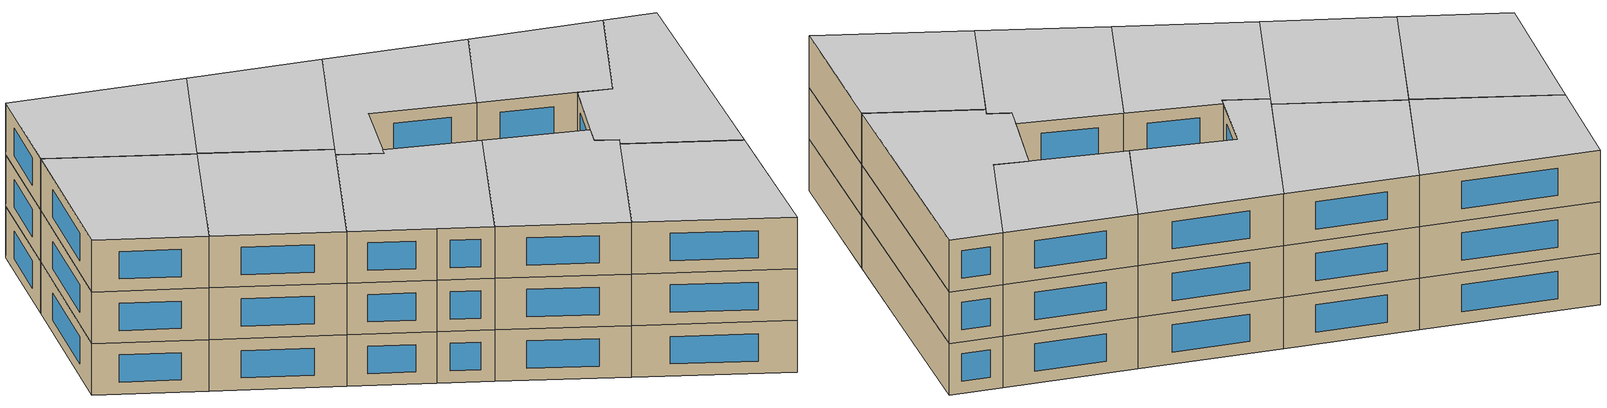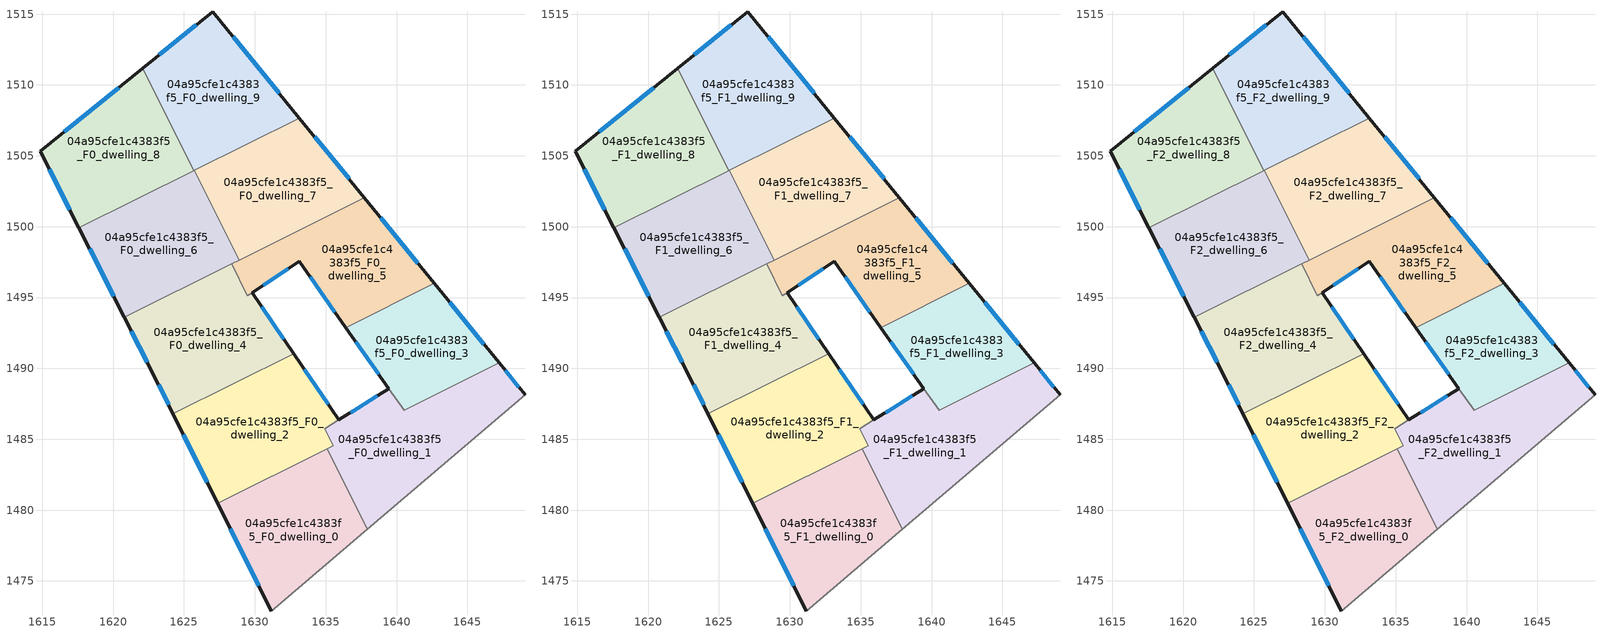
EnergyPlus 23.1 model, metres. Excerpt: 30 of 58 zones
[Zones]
04a95cfe1c4383f5_F0_dwelling_0
 floor ground (EU_floor_Construction): 1635.1,1484.34 1637.94,1478.64 1631.17,1472.86 1627.37,1480.48 z0
 wall outside (EU_wall_Construction): 1627.37,1480.48 1631.17,1472.86 z0:3
 wall to 04a95cfe1c4383f5_F0_dwelling_1 (EU_wall_Construction): 1637.94,1478.64 1635.1,1484.34 z0:3
 wall adiabatic (EU_wall_Construction): 1631.17,1472.86 1637.94,1478.64 z0:3
 wall to 04a95cfe1c4383f5_F0_dwelling_2 (EU_wall_Construction): 1635.1,1484.34 1627.37,1480.48 z0:3
 window (EU_Window_Construction): 1628.27,1478.69 1630.28,1474.65 z0.7:2.3
04a95cfe1c4383f5_F0_dwelling_1
 floor ground (EU_floor_Construction): 1647.24,1490.39 1649.07,1488.15 1637.94,1478.64 1635.1,1484.34 1635.52,1484.54 1634.93,1485.74 1639.46,1488.58 1640.53,1487.04 z0
 wall outside (EU_wall_Construction): 1649.07,1488.15 1647.24,1490.39 / 1639.46,1488.58 1635.93,1486.36 z0:3
 wall to 04a95cfe1c4383f5_F0_dwelling_3 (EU_wall_Construction): 1647.24,1490.39 1640.53,1487.04 1639.46,1488.58 z0:3
 wall adiabatic (EU_wall_Construction): 1637.94,1478.64 1649.07,1488.15 z0:3
 wall to 04a95cfe1c4383f5_F0_dwelling_2 (EU_wall_Construction): 1635.93,1486.36 1634.93,1485.74 1635.52,1484.54 1635.1,1484.34 z0:3
 window (EU_Window_Construction): 1648.64,1488.67 1647.67,1489.86 / 1638.63,1488.06 1636.76,1486.88 z0.7:2.3
04a95cfe1c4383f5_F0_dwelling_2
 floor ground (EU_floor_Construction): 1632.74,1491.04 1635.93,1486.36 1634.93,1485.74 1635.53,1484.55 1627.37,1480.48 1624.22,1486.79 z0
 wall outside (EU_wall_Construction): 1635.93,1486.36 1632.74,1491.04 / 1624.22,1486.79 1627.37,1480.48 z0:3
 wall to 04a95cfe1c4383f5_F0_dwelling_4 (EU_wall_Construction): 1632.74,1491.04 1624.22,1486.79 z0:3
 window (EU_Window_Construction): 1635.18,1487.46 1633.49,1489.94 / 1624.96,1485.31 1626.63,1481.96 z0.7:2.3
04a95cfe1c4383f5_F0_dwelling_3
 floor ground (EU_floor_Construction): 1642.67,1495.99 1647.24,1490.39 1640.53,1487.04 1636.43,1492.88 z0
 wall outside (EU_wall_Construction): 1647.24,1490.39 1642.67,1495.99 / 1636.43,1492.88 1639.45,1488.58 z0:3
 wall to 04a95cfe1c4383f5_F0_dwelling_5 (EU_wall_Construction): 1642.67,1495.99 1636.43,1492.88 z0:3
 window (EU_Window_Construction): 1646.17,1491.7 1643.74,1494.68 / 1637.14,1491.87 1638.74,1489.59 z0.7:2.3
04a95cfe1c4383f5_F0_dwelling_4
 floor ground (EU_floor_Construction): 1629.8,1495.34 1632.74,1491.04 1624.22,1486.79 1622.9,1489.46 1620.79,1493.6 1628.36,1497.37 1629.48,1495.13 z0
 wall outside (EU_wall_Construction): 1632.74,1491.04 1629.8,1495.34 / 1620.79,1493.6 1622.9,1489.46 1624.22,1486.79 z0:3
 wall to 04a95cfe1c4383f5_F0_dwelling_5 (EU_wall_Construction): 1629.8,1495.34 1629.48,1495.13 1628.36,1497.37 z0:3
 wall to 04a95cfe1c4383f5_F0_dwelling_6 (EU_wall_Construction): 1628.36,1497.37 1620.79,1493.6 z0:3
 window (EU_Window_Construction): 1632.05,1492.05 1630.49,1494.33 / 1623.21,1488.83 1623.91,1487.42 / 1621.29,1492.63 1622.4,1490.43 z0.7:2.3
04a95cfe1c4383f5_F0_dwelling_5
 floor ground (EU_floor_Construction): 1637.73,1502.05 1642.67,1495.99 1636.43,1492.88 1633.13,1497.56 1629.48,1495.13 1628.36,1497.37 z0
 wall outside (EU_wall_Construction): 1642.67,1495.99 1637.73,1502.05 / 1629.81,1495.35 1633.13,1497.56 1636.43,1492.88 z0:3
 wall to 04a95cfe1c4383f5_F0_dwelling_7 (EU_wall_Construction): 1637.73,1502.05 1628.89,1497.64 z0:3
 wall to 04a95cfe1c4383f5_F0_dwelling_6 (EU_wall_Construction): 1628.89,1497.64 1628.36,1497.37 z0:3
 window (EU_Window_Construction): 1641.51,1497.41 1638.89,1500.62 / 1633.9,1496.46 1635.65,1493.98 / 1630.59,1495.87 1632.35,1497.04 z0.7:2.3
04a95cfe1c4383f5_F0_dwelling_6
 floor ground (EU_floor_Construction): 1625.74,1503.97 1628.89,1497.64 1620.79,1493.6 1617.59,1499.91 z0
 wall outside (EU_wall_Construction): 1617.59,1499.91 1620.79,1493.6 z0:3
 wall to 04a95cfe1c4383f5_F0_dwelling_8 (EU_wall_Construction): 1625.7,1503.96 1617.59,1499.91 z0:3
 wall to 04a95cfe1c4383f5_F0_dwelling_7 (EU_wall_Construction): 1628.89,1497.64 1625.74,1503.97 z0:3
 wall to 04a95cfe1c4383f5_F0_dwelling_9 (EU_wall_Construction): 1625.74,1503.97 1625.7,1503.96 z0:3
 window (EU_Window_Construction): 1618.34,1498.43 1620.04,1495.08 z0.7:2.3
04a95cfe1c4383f5_F0_dwelling_7
 floor ground (EU_floor_Construction): 1633.15,1507.67 1637.73,1502.05 1628.89,1497.64 1625.74,1503.97 z0
 wall outside (EU_wall_Construction): 1637.73,1502.05 1633.15,1507.67 z0:3
 wall to 04a95cfe1c4383f5_F0_dwelling_9 (EU_wall_Construction): 1633.15,1507.67 1625.74,1503.97 z0:3
 window (EU_Window_Construction): 1636.66,1503.37 1634.22,1506.35 z0.7:2.3
04a95cfe1c4383f5_F0_dwelling_8
 floor ground (EU_floor_Construction): 1622.1,1511.18 1625.7,1503.96 1617.59,1499.91 1614.84,1505.31 z0
 wall outside (EU_wall_Construction): 1622.1,1511.18 1614.84,1505.31 1617.59,1499.91 z0:3
 wall to 04a95cfe1c4383f5_F0_dwelling_9 (EU_wall_Construction): 1625.7,1503.96 1622.1,1511.18 z0:3
 window (EU_Window_Construction): 1615.49,1504.04 1616.94,1501.18 / 1620.4,1509.81 1616.55,1506.69 z0.7:2.3
04a95cfe1c4383f5_F0_dwelling_9
 floor ground (EU_floor_Construction): 1627.03,1515.17 1633.15,1507.67 1625.7,1503.96 1622.1,1511.18 z0
 wall outside (EU_wall_Construction): 1633.15,1507.67 1627.03,1515.17 1622.1,1511.18 z0:3
 window (EU_Window_Construction): 1625.87,1514.24 1623.26,1512.12 / 1631.71,1509.43 1628.46,1513.41 z0.7:2.3
04a95cfe1c4383f5_F1_dwelling_0
 floor to 04a95cfe1c4383f5_F0_dwelling_0 (EU_floor_Construction): 1635.1,1484.34 1637.94,1478.64 1631.17,1472.86 1627.37,1480.48 z3
 wall outside (EU_wall_Construction): 1627.37,1480.48 1631.17,1472.86 z3:6
 wall to 04a95cfe1c4383f5_F1_dwelling_1 (EU_wall_Construction): 1637.94,1478.64 1635.1,1484.34 z3:6
 wall adiabatic (EU_wall_Construction): 1631.17,1472.86 1637.94,1478.64 z3:6
 wall to 04a95cfe1c4383f5_F1_dwelling_2 (EU_wall_Construction): 1635.1,1484.34 1627.37,1480.48 z3:6
 window (EU_Window_Construction): 1628.27,1478.69 1630.28,1474.65 z3.7:5.3
04a95cfe1c4383f5_F1_dwelling_1
 floor to 04a95cfe1c4383f5_F0_dwelling_1 (EU_floor_Construction): 1647.24,1490.39 1649.07,1488.15 1637.94,1478.64 1635.1,1484.34 1635.52,1484.54 1634.93,1485.74 1639.46,1488.58 1640.53,1487.04 z3
 wall outside (EU_wall_Construction): 1649.07,1488.15 1647.24,1490.39 / 1639.46,1488.58 1635.93,1486.36 z3:6
 wall to 04a95cfe1c4383f5_F1_dwelling_3 (EU_wall_Construction): 1647.24,1490.39 1640.53,1487.04 1639.46,1488.58 z3:6
 wall adiabatic (EU_wall_Construction): 1637.94,1478.64 1649.07,1488.15 z3:6
 wall to 04a95cfe1c4383f5_F1_dwelling_2 (EU_wall_Construction): 1635.93,1486.36 1634.93,1485.74 1635.52,1484.54 1635.1,1484.34 z3:6
 window (EU_Window_Construction): 1648.64,1488.67 1647.67,1489.86 / 1638.63,1488.06 1636.76,1486.88 z3.7:5.3
04a95cfe1c4383f5_F1_dwelling_2
 floor to 04a95cfe1c4383f5_F0_dwelling_2 (EU_floor_Construction): 1632.74,1491.04 1635.93,1486.36 1634.93,1485.74 1635.53,1484.55 1627.37,1480.48 1624.22,1486.79 z3
 wall outside (EU_wall_Construction): 1635.93,1486.36 1632.74,1491.04 / 1624.22,1486.79 1627.37,1480.48 z3:6
 wall to 04a95cfe1c4383f5_F1_dwelling_4 (EU_wall_Construction): 1632.74,1491.04 1624.22,1486.79 z3:6
 window (EU_Window_Construction): 1635.18,1487.46 1633.49,1489.94 / 1624.96,1485.31 1626.63,1481.96 z3.7:5.3
04a95cfe1c4383f5_F1_dwelling_3
 floor to 04a95cfe1c4383f5_F0_dwelling_3 (EU_floor_Construction): 1642.67,1495.99 1647.24,1490.39 1640.53,1487.04 1636.43,1492.88 z3
 wall outside (EU_wall_Construction): 1647.24,1490.39 1642.67,1495.99 / 1636.43,1492.88 1639.45,1488.58 z3:6
 wall to 04a95cfe1c4383f5_F1_dwelling_5 (EU_wall_Construction): 1642.67,1495.99 1636.43,1492.88 z3:6
 window (EU_Window_Construction): 1646.17,1491.7 1643.74,1494.68 / 1637.14,1491.87 1638.74,1489.59 z3.7:5.3
04a95cfe1c4383f5_F1_dwelling_4
 floor to 04a95cfe1c4383f5_F0_dwelling_4 (EU_floor_Construction): 1629.8,1495.34 1632.74,1491.04 1624.22,1486.79 1622.9,1489.46 1620.79,1493.6 1628.36,1497.37 1629.48,1495.13 z3
 wall outside (EU_wall_Construction): 1632.74,1491.04 1629.8,1495.34 / 1620.79,1493.6 1622.9,1489.46 1624.22,1486.79 z3:6
 wall to 04a95cfe1c4383f5_F1_dwelling_5 (EU_wall_Construction): 1629.8,1495.34 1629.48,1495.13 1628.36,1497.37 z3:6
 wall to 04a95cfe1c4383f5_F1_dwelling_6 (EU_wall_Construction): 1628.36,1497.37 1620.79,1493.6 z3:6
 window (EU_Window_Construction): 1632.05,1492.05 1630.49,1494.33 / 1623.21,1488.83 1623.91,1487.42 / 1621.29,1492.63 1622.4,1490.43 z3.7:5.3
04a95cfe1c4383f5_F1_dwelling_5
 floor to 04a95cfe1c4383f5_F0_dwelling_5 (EU_floor_Construction): 1637.73,1502.05 1642.67,1495.99 1636.43,1492.88 1633.13,1497.56 1629.48,1495.13 1628.36,1497.37 z3
 wall outside (EU_wall_Construction): 1642.67,1495.99 1637.73,1502.05 / 1629.81,1495.35 1633.13,1497.56 1636.43,1492.88 z3:6
 wall to 04a95cfe1c4383f5_F1_dwelling_7 (EU_wall_Construction): 1637.73,1502.05 1628.89,1497.64 z3:6
 wall to 04a95cfe1c4383f5_F1_dwelling_6 (EU_wall_Construction): 1628.89,1497.64 1628.36,1497.37 z3:6
 window (EU_Window_Construction): 1641.51,1497.41 1638.89,1500.62 / 1633.9,1496.46 1635.65,1493.98 / 1630.59,1495.87 1632.35,1497.04 z3.7:5.3
04a95cfe1c4383f5_F1_dwelling_6
 floor to 04a95cfe1c4383f5_F0_dwelling_6 (EU_floor_Construction): 1625.74,1503.97 1628.89,1497.64 1620.79,1493.6 1617.59,1499.91 z3
 wall outside (EU_wall_Construction): 1617.59,1499.91 1620.79,1493.6 z3:6
 wall to 04a95cfe1c4383f5_F1_dwelling_8 (EU_wall_Construction): 1625.7,1503.96 1617.59,1499.91 z3:6
 wall to 04a95cfe1c4383f5_F1_dwelling_7 (EU_wall_Construction): 1628.89,1497.64 1625.74,1503.97 z3:6
 wall to 04a95cfe1c4383f5_F1_dwelling_9 (EU_wall_Construction): 1625.74,1503.97 1625.7,1503.96 z3:6
 window (EU_Window_Construction): 1618.34,1498.43 1620.04,1495.08 z3.7:5.3
04a95cfe1c4383f5_F1_dwelling_7
 floor to 04a95cfe1c4383f5_F0_dwelling_7 (EU_floor_Construction): 1633.15,1507.67 1637.73,1502.05 1628.89,1497.64 1625.74,1503.97 z3
 wall outside (EU_wall_Construction): 1637.73,1502.05 1633.15,1507.67 z3:6
 wall to 04a95cfe1c4383f5_F1_dwelling_9 (EU_wall_Construction): 1633.15,1507.67 1625.74,1503.97 z3:6
 window (EU_Window_Construction): 1636.66,1503.37 1634.22,1506.35 z3.7:5.3
04a95cfe1c4383f5_F1_dwelling_8
 floor to 04a95cfe1c4383f5_F0_dwelling_8 (EU_floor_Construction): 1622.1,1511.18 1625.7,1503.96 1617.59,1499.91 1614.84,1505.31 z3
 wall outside (EU_wall_Construction): 1622.1,1511.18 1614.84,1505.31 1617.59,1499.91 z3:6
 wall to 04a95cfe1c4383f5_F1_dwelling_9 (EU_wall_Construction): 1625.7,1503.96 1622.1,1511.18 z3:6
 window (EU_Window_Construction): 1615.49,1504.04 1616.94,1501.18 / 1620.4,1509.81 1616.55,1506.69 z3.7:5.3
04a95cfe1c4383f5_F1_dwelling_9
 floor to 04a95cfe1c4383f5_F0_dwelling_9 (EU_floor_Construction): 1627.03,1515.17 1633.15,1507.67 1625.7,1503.96 1622.1,1511.18 z3
 wall outside (EU_wall_Construction): 1633.15,1507.67 1627.03,1515.17 1622.1,1511.18 z3:6
 window (EU_Window_Construction): 1625.87,1514.24 1623.26,1512.12 / 1631.71,1509.43 1628.46,1513.41 z3.7:5.3
04a95cfe1c4383f5_F2_dwelling_0
 floor to 04a95cfe1c4383f5_F1_dwelling_0 (EU_floor_Construction): 1635.1,1484.34 1637.94,1478.64 1631.17,1472.86 1627.37,1480.48 z6
 wall outside (EU_wall_Construction): 1627.37,1480.48 1631.17,1472.86 z6:9
 wall to 04a95cfe1c4383f5_F2_dwelling_1 (EU_wall_Construction): 1637.94,1478.64 1635.1,1484.34 z6:9
 wall adiabatic (EU_wall_Construction): 1631.17,1472.86 1637.94,1478.64 z6:9
 wall to 04a95cfe1c4383f5_F2_dwelling_2 (EU_wall_Construction): 1635.1,1484.34 1627.37,1480.48 z6:9
 window (EU_Window_Construction): 1628.27,1478.69 1630.28,1474.65 z6.7:8.3
 ceiling to 04a95cfe1c4383f5_F3_dwelling_0 (EU_floor_Construction): 1637.94,1478.64 1635.1,1484.34 1627.37,1480.48 1631.17,1472.86 z9
04a95cfe1c4383f5_F2_dwelling_1
 floor to 04a95cfe1c4383f5_F1_dwelling_1 (EU_floor_Construction): 1647.24,1490.39 1649.07,1488.15 1637.94,1478.64 1635.1,1484.34 1635.52,1484.54 1634.93,1485.74 1639.46,1488.58 1640.53,1487.04 z6
 wall outside (EU_wall_Construction): 1649.07,1488.15 1647.24,1490.39 / 1639.46,1488.58 1635.93,1486.36 z6:9
 wall to 04a95cfe1c4383f5_F2_dwelling_3 (EU_wall_Construction): 1647.24,1490.39 1640.53,1487.04 1639.46,1488.58 z6:9
 wall adiabatic (EU_wall_Construction): 1637.94,1478.64 1649.07,1488.15 z6:9
 wall to 04a95cfe1c4383f5_F2_dwelling_2 (EU_wall_Construction): 1635.93,1486.36 1634.93,1485.74 1635.52,1484.54 1635.1,1484.34 z6:9
 window (EU_Window_Construction): 1648.64,1488.67 1647.67,1489.86 / 1638.63,1488.06 1636.76,1486.88 z6.7:8.3
 ceiling to 04a95cfe1c4383f5_F3_dwelling_1 (EU_floor_Construction): 1649.07,1488.15 1647.24,1490.39 1640.53,1487.04 1639.46,1488.58 1634.93,1485.74 1635.52,1484.54 1635.1,1484.34 1637.94,1478.64 z9
04a95cfe1c4383f5_F2_dwelling_2
 floor to 04a95cfe1c4383f5_F1_dwelling_2 (EU_floor_Construction): 1632.74,1491.04 1635.93,1486.36 1634.93,1485.74 1635.53,1484.55 1627.37,1480.48 1624.22,1486.79 z6
 wall outside (EU_wall_Construction): 1635.93,1486.36 1632.74,1491.04 / 1624.22,1486.79 1627.37,1480.48 z6:9
 wall to 04a95cfe1c4383f5_F2_dwelling_4 (EU_wall_Construction): 1632.74,1491.04 1624.22,1486.79 z6:9
 window (EU_Window_Construction): 1635.18,1487.46 1633.49,1489.94 / 1624.96,1485.31 1626.63,1481.96 z6.7:8.3
 ceiling to 04a95cfe1c4383f5_F3_dwelling_2 (EU_floor_Construction): 1635.53,1484.55 1634.93,1485.74 1635.93,1486.36 1632.74,1491.04 1624.22,1486.79 1627.37,1480.48 z9
04a95cfe1c4383f5_F2_dwelling_3
 floor to 04a95cfe1c4383f5_F1_dwelling_3 (EU_floor_Construction): 1642.67,1495.99 1647.24,1490.39 1640.53,1487.04 1636.43,1492.88 z6
 wall outside (EU_wall_Construction): 1647.24,1490.39 1642.67,1495.99 / 1636.43,1492.88 1639.45,1488.58 z6:9
 wall to 04a95cfe1c4383f5_F2_dwelling_5 (EU_wall_Construction): 1642.67,1495.99 1636.43,1492.88 z6:9
 window (EU_Window_Construction): 1646.17,1491.7 1643.74,1494.68 / 1637.14,1491.87 1638.74,1489.59 z6.7:8.3
 ceiling to 04a95cfe1c4383f5_F3_dwelling_3 (EU_floor_Construction): 1647.24,1490.39 1642.67,1495.99 1636.43,1492.88 1640.53,1487.04 z9
04a95cfe1c4383f5_F2_dwelling_4
 floor to 04a95cfe1c4383f5_F1_dwelling_4 (EU_floor_Construction): 1629.8,1495.34 1632.74,1491.04 1624.22,1486.79 1622.9,1489.46 1620.79,1493.6 1628.36,1497.37 1629.48,1495.13 z6
 wall outside (EU_wall_Construction): 1632.74,1491.04 1629.8,1495.34 / 1620.79,1493.6 1622.9,1489.46 1624.22,1486.79 z6:9
 wall to 04a95cfe1c4383f5_F2_dwelling_5 (EU_wall_Construction): 1629.8,1495.34 1629.48,1495.13 1628.36,1497.37 z6:9
 wall to 04a95cfe1c4383f5_F2_dwelling_6 (EU_wall_Construction): 1628.36,1497.37 1620.79,1493.6 z6:9
 window (EU_Window_Construction): 1632.05,1492.05 1630.49,1494.33 / 1623.21,1488.83 1623.91,1487.42 / 1621.29,1492.63 1622.4,1490.43 z6.7:8.3
 ceiling to 04a95cfe1c4383f5_F3_dwelling_4 (EU_floor_Construction): 1632.74,1491.04 1629.8,1495.34 1629.48,1495.13 1628.36,1497.37 1620.79,1493.6 1622.9,1489.46 1624.22,1486.79 z9
04a95cfe1c4383f5_F2_dwelling_5
 floor to 04a95cfe1c4383f5_F1_dwelling_5 (EU_floor_Construction): 1637.73,1502.05 1642.67,1495.99 1636.43,1492.88 1633.13,1497.56 1629.48,1495.13 1628.36,1497.37 z6
 wall outside (EU_wall_Construction): 1642.67,1495.99 1637.73,1502.05 / 1629.81,1495.35 1633.13,1497.56 1636.43,1492.88 z6:9
 wall to 04a95cfe1c4383f5_F2_dwelling_7 (EU_wall_Construction): 1637.73,1502.05 1628.89,1497.64 z6:9
 wall to 04a95cfe1c4383f5_F2_dwelling_6 (EU_wall_Construction): 1628.89,1497.64 1628.36,1497.37 z6:9
 window (EU_Window_Construction): 1641.51,1497.41 1638.89,1500.62 / 1633.9,1496.46 1635.65,1493.98 / 1630.59,1495.87 1632.35,1497.04 z6.7:8.3
 ceiling to 04a95cfe1c4383f5_F3_dwelling_5 (EU_floor_Construction): 1642.67,1495.99 1637.73,1502.05 1628.36,1497.37 1629.48,1495.13 1633.13,1497.56 1636.43,1492.88 z9
04a95cfe1c4383f5_F2_dwelling_6
 floor to 04a95cfe1c4383f5_F1_dwelling_6 (EU_floor_Construction): 1625.74,1503.97 1628.89,1497.64 1620.79,1493.6 1617.59,1499.91 z6
 wall outside (EU_wall_Construction): 1617.59,1499.91 1620.79,1493.6 z6:9
 wall to 04a95cfe1c4383f5_F2_dwelling_8 (EU_wall_Construction): 1625.7,1503.96 1617.59,1499.91 z6:9
 wall to 04a95cfe1c4383f5_F2_dwelling_7 (EU_wall_Construction): 1628.89,1497.64 1625.74,1503.97 z6:9
 wall to 04a95cfe1c4383f5_F2_dwelling_9 (EU_wall_Construction): 1625.74,1503.97 1625.7,1503.96 z6:9
 window (EU_Window_Construction): 1618.34,1498.43 1620.04,1495.08 z6.7:8.3
 ceiling to 04a95cfe1c4383f5_F3_dwelling_6 (EU_floor_Construction): 1628.89,1497.64 1625.74,1503.97 1617.59,1499.91 1620.79,1493.6 z9
04a95cfe1c4383f5_F2_dwelling_7
 floor to 04a95cfe1c4383f5_F1_dwelling_7 (EU_floor_Construction): 1633.15,1507.67 1637.73,1502.05 1628.89,1497.64 1625.74,1503.97 z6
 wall outside (EU_wall_Construction): 1637.73,1502.05 1633.15,1507.67 z6:9
 wall to 04a95cfe1c4383f5_F2_dwelling_9 (EU_wall_Construction): 1633.15,1507.67 1625.74,1503.97 z6:9
 window (EU_Window_Construction): 1636.66,1503.37 1634.22,1506.35 z6.7:8.3
 ceiling to 04a95cfe1c4383f5_F3_dwelling_7 (EU_floor_Construction): 1637.73,1502.05 1633.15,1507.67 1625.74,1503.97 1628.89,1497.64 z9
04a95cfe1c4383f5_F2_dwelling_8
 floor to 04a95cfe1c4383f5_F1_dwelling_8 (EU_floor_Construction): 1622.1,1511.18 1625.7,1503.96 1617.59,1499.91 1614.84,1505.31 z6
 wall outside (EU_wall_Construction): 1622.1,1511.18 1614.84,1505.31 1617.59,1499.91 z6:9
 wall to 04a95cfe1c4383f5_F2_dwelling_9 (EU_wall_Construction): 1625.7,1503.96 1622.1,1511.18 z6:9
 window (EU_Window_Construction): 1615.49,1504.04 1616.94,1501.18 / 1620.4,1509.81 1616.55,1506.69 z6.7:8.3
 ceiling to 04a95cfe1c4383f5_F3_dwelling_8 (EU_floor_Construction): 1625.7,1503.96 1622.1,1511.18 1614.84,1505.31 1617.59,1499.91 z9
04a95cfe1c4383f5_F2_dwelling_9
 floor to 04a95cfe1c4383f5_F1_dwelling_9 (EU_floor_Construction): 1627.03,1515.17 1633.15,1507.67 1625.7,1503.96 1622.1,1511.18 z6
 wall outside (EU_wall_Construction): 1633.15,1507.67 1627.03,1515.17 1622.1,1511.18 z6:9
 window (EU_Window_Construction): 1625.87,1514.24 1623.26,1512.12 / 1631.71,1509.43 1628.46,1513.41 z6.7:8.3
 ceiling to 04a95cfe1c4383f5_F3_dwelling_9 (EU_floor_Construction): 1633.15,1507.67 1627.03,1515.17 1622.1,1511.18 1625.7,1503.96 z9
[Building]
EU S2 Campaign: North Axis=0; Terrain=City; Solar Distribution=FullExterior
[Site:Location]
Budapest.Ferenc.Liszt.Intl.AP: Latitude=47.437; Longitude=19.256; Time Zone=1; Elevation=185
[SizingPeriod:WeatherFileDays]
AnnualSizingPeriod: Begin Month=1; Begin Day of Month=1; End Month=12; End Day of Month=31; Day of Week for Start Day=Monday; Use Weather File Daylight Saving Period=No; Use Weather File Rain and Snow Indicators=No
[MATERIAL]
EU_InternalMass_Material: Roughness=MediumRough; Thickness=0.1; Conductivity=1; Density=1800; Specific Heat=900; Thermal Absorptance=0.9; Solar Absorptance=0.7; Visible Absorptance=0.7
[MATERIAL:NOMASS] Roughness=MediumRough; Thermal Absorptance=0.9; Solar Absorptance=0.7; Visible Absorptance=0.7
Name | Thermal Resistance
EU_wall_NoMass | 0.832559
EU_floor_NoMass | 0.872794
[WINDOWMATERIAL:SIMPLEGLAZINGSYSTEM]
EU_Window_SimpleGlazing: UFactor=2.79869; Solar Heat Gain Coefficient=0.75; Visible Transmittance=0.75
[CONSTRUCTION]
EU_wall_Construction: EU_wall_NoMass
EU_floor_Construction: EU_floor_NoMass
EU_Window_Construction: EU_Window_SimpleGlazing
EU_InternalMass_Construction: EU_InternalMass_Material
[ZONE] Type=1; Multiplier=1; Ceiling Height=autocalculate; Floor Area=autocalculate; Part of Total Floor Area=Yes
Name | Volume
04a95cfe1c4383f5_F0_dwelling_0; 04a95cfe1c4383f5_F1_dwelling_0; 04a95cfe1c4383f5_F2_dwelling_0 | 192.785
04a95cfe1c4383f5_F0_dwelling_1; 04a95cfe1c4383f5_F1_dwelling_1; 04a95cfe1c4383f5_F2_dwelling_1 | 218.961
04a95cfe1c4383f5_F0_dwelling_2; 04a95cfe1c4383f5_F1_dwelling_2; 04a95cfe1c4383f5_F2_dwelling_2 | 206.323
04a95cfe1c4383f5_F0_dwelling_3; 04a95cfe1c4383f5_F1_dwelling_3; 04a95cfe1c4383f5_F2_dwelling_3 | 153.13
04a95cfe1c4383f5_F0_dwelling_4; 04a95cfe1c4383f5_F1_dwelling_4; 04a95cfe1c4383f5_F2_dwelling_4 | 204.238
04a95cfe1c4383f5_F0_dwelling_5; 04a95cfe1c4383f5_F1_dwelling_5; 04a95cfe1c4383f5_F2_dwelling_5 | 181.41
04a95cfe1c4383f5_F0_dwelling_6; 04a95cfe1c4383f5_F1_dwelling_6; 04a95cfe1c4383f5_F2_dwelling_6 | 192.795
04a95cfe1c4383f5_F0_dwelling_7; 04a95cfe1c4383f5_F1_dwelling_7; 04a95cfe1c4383f5_F2_dwelling_7 | 192.791
04a95cfe1c4383f5_F0_dwelling_8; 04a95cfe1c4383f5_F1_dwelling_8; 04a95cfe1c4383f5_F2_dwelling_8 | 192.802
04a95cfe1c4383f5_F0_dwelling_9; 04a95cfe1c4383f5_F1_dwelling_9; 04a95cfe1c4383f5_F2_dwelling_9 | 192.799
[INTERNALMASS] Construction=EU_InternalMass_Construction
Name | Zone or ZoneList | Surface Area
04a95cfe1c4383f5_F0_dwelling_0_EU_InternalMass | 04a95cfe1c4383f5_F0_dwelling_0 | 64.2619
04a95cfe1c4383f5_F0_dwelling_1_EU_InternalMass | 04a95cfe1c4383f5_F0_dwelling_1 | 72.9837
04a95cfe1c4383f5_F0_dwelling_2_EU_InternalMass | 04a95cfe1c4383f5_F0_dwelling_2 | 68.7762
04a95cfe1c4383f5_F0_dwelling_3_EU_InternalMass | 04a95cfe1c4383f5_F0_dwelling_3 | 51.0444
04a95cfe1c4383f5_F0_dwelling_4_EU_InternalMass | 04a95cfe1c4383f5_F0_dwelling_4 | 68.0792
04a95cfe1c4383f5_F0_dwelling_5_EU_InternalMass | 04a95cfe1c4383f5_F0_dwelling_5 | 60.4685
04a95cfe1c4383f5_F0_dwelling_6_EU_InternalMass | 04a95cfe1c4383f5_F0_dwelling_6 | 64.2647
04a95cfe1c4383f5_F0_dwelling_7_EU_InternalMass | 04a95cfe1c4383f5_F0_dwelling_7 | 64.2639
04a95cfe1c4383f5_F0_dwelling_8_EU_InternalMass | 04a95cfe1c4383f5_F0_dwelling_8 | 64.2675
04a95cfe1c4383f5_F0_dwelling_9_EU_InternalMass | 04a95cfe1c4383f5_F0_dwelling_9 | 64.2663
04a95cfe1c4383f5_F1_dwelling_0_EU_InternalMass | 04a95cfe1c4383f5_F1_dwelling_0 | 64.2619
04a95cfe1c4383f5_F1_dwelling_1_EU_InternalMass | 04a95cfe1c4383f5_F1_dwelling_1 | 72.9837
04a95cfe1c4383f5_F1_dwelling_2_EU_InternalMass | 04a95cfe1c4383f5_F1_dwelling_2 | 68.7762
04a95cfe1c4383f5_F1_dwelling_3_EU_InternalMass | 04a95cfe1c4383f5_F1_dwelling_3 | 51.0444
04a95cfe1c4383f5_F1_dwelling_4_EU_InternalMass | 04a95cfe1c4383f5_F1_dwelling_4 | 68.0792
04a95cfe1c4383f5_F1_dwelling_5_EU_InternalMass | 04a95cfe1c4383f5_F1_dwelling_5 | 60.4685
04a95cfe1c4383f5_F1_dwelling_6_EU_InternalMass | 04a95cfe1c4383f5_F1_dwelling_6 | 64.2647
04a95cfe1c4383f5_F1_dwelling_7_EU_InternalMass | 04a95cfe1c4383f5_F1_dwelling_7 | 64.2639
04a95cfe1c4383f5_F1_dwelling_8_EU_InternalMass | 04a95cfe1c4383f5_F1_dwelling_8 | 64.2675
04a95cfe1c4383f5_F1_dwelling_9_EU_InternalMass | 04a95cfe1c4383f5_F1_dwelling_9 | 64.2663
04a95cfe1c4383f5_F2_dwelling_0_EU_InternalMass | 04a95cfe1c4383f5_F2_dwelling_0 | 64.2619
04a95cfe1c4383f5_F2_dwelling_1_EU_InternalMass | 04a95cfe1c4383f5_F2_dwelling_1 | 72.9837
04a95cfe1c4383f5_F2_dwelling_2_EU_InternalMass | 04a95cfe1c4383f5_F2_dwelling_2 | 68.7762
04a95cfe1c4383f5_F2_dwelling_3_EU_InternalMass | 04a95cfe1c4383f5_F2_dwelling_3 | 51.0444
04a95cfe1c4383f5_F2_dwelling_4_EU_InternalMass | 04a95cfe1c4383f5_F2_dwelling_4 | 68.0792
04a95cfe1c4383f5_F2_dwelling_5_EU_InternalMass | 04a95cfe1c4383f5_F2_dwelling_5 | 60.4685
04a95cfe1c4383f5_F2_dwelling_6_EU_InternalMass | 04a95cfe1c4383f5_F2_dwelling_6 | 64.2647
04a95cfe1c4383f5_F2_dwelling_7_EU_InternalMass | 04a95cfe1c4383f5_F2_dwelling_7 | 64.2639
04a95cfe1c4383f5_F2_dwelling_8_EU_InternalMass | 04a95cfe1c4383f5_F2_dwelling_8 | 64.2675
04a95cfe1c4383f5_F2_dwelling_9_EU_InternalMass | 04a95cfe1c4383f5_F2_dwelling_9 | 64.2663
[OTHEREQUIPMENT] Fuel Type=Electricity; Design Level Calculation Method=Watts/Area; Power per Zone Floor Area=1; Fraction Latent=0; Fraction Radiant=0; Fraction Lost=0; Carbon Dioxide Generation Rate=0; EndUse Subcategory=EU_Step8_InternalGains
Name | Zone or ZoneList or Space or SpaceList | Schedule
EU_Step8_InternalGain_04a95cfe1c4383f5_F0_dwelling_0_f000 | 04a95cfe1c4383f5_F0_dwelling_0 | EU_Step8_GainSchedule_04a95cfe1c4383f5_F0_dwelling_0_f000
EU_Step8_InternalGain_04a95cfe1c4383f5_F0_dwelling_1_f000 | 04a95cfe1c4383f5_F0_dwelling_1 | EU_Step8_GainSchedule_04a95cfe1c4383f5_F0_dwelling_1_f000
EU_Step8_InternalGain_04a95cfe1c4383f5_F0_dwelling_2_f000 | 04a95cfe1c4383f5_F0_dwelling_2 | EU_Step8_GainSchedule_04a95cfe1c4383f5_F0_dwelling_2_f000
EU_Step8_InternalGain_04a95cfe1c4383f5_F0_dwelling_3_f000 | 04a95cfe1c4383f5_F0_dwelling_3 | EU_Step8_GainSchedule_04a95cfe1c4383f5_F0_dwelling_3_f000
EU_Step8_InternalGain_04a95cfe1c4383f5_F0_dwelling_4_f000 | 04a95cfe1c4383f5_F0_dwelling_4 | EU_Step8_GainSchedule_04a95cfe1c4383f5_F0_dwelling_4_f000
EU_Step8_InternalGain_04a95cfe1c4383f5_F0_dwelling_5_f000 | 04a95cfe1c4383f5_F0_dwelling_5 | EU_Step8_GainSchedule_04a95cfe1c4383f5_F0_dwelling_5_f000
EU_Step8_InternalGain_04a95cfe1c4383f5_F0_dwelling_6_f000 | 04a95cfe1c4383f5_F0_dwelling_6 | EU_Step8_GainSchedule_04a95cfe1c4383f5_F0_dwelling_6_f000
EU_Step8_InternalGain_04a95cfe1c4383f5_F0_dwelling_7_f000 | 04a95cfe1c4383f5_F0_dwelling_7 | EU_Step8_GainSchedule_04a95cfe1c4383f5_F0_dwelling_7_f000
EU_Step8_InternalGain_04a95cfe1c4383f5_F0_dwelling_8_f000 | 04a95cfe1c4383f5_F0_dwelling_8 | EU_Step8_GainSchedule_04a95cfe1c4383f5_F0_dwelling_8_f000
EU_Step8_InternalGain_04a95cfe1c4383f5_F0_dwelling_9_f000 | 04a95cfe1c4383f5_F0_dwelling_9 | EU_Step8_GainSchedule_04a95cfe1c4383f5_F0_dwelling_9_f000
EU_Step8_InternalGain_04a95cfe1c4383f5_F1_dwelling_0_f000 | 04a95cfe1c4383f5_F1_dwelling_0 | EU_Step8_GainSchedule_04a95cfe1c4383f5_F1_dwelling_0_f000
EU_Step8_InternalGain_04a95cfe1c4383f5_F1_dwelling_1_f000 | 04a95cfe1c4383f5_F1_dwelling_1 | EU_Step8_GainSchedule_04a95cfe1c4383f5_F1_dwelling_1_f000
EU_Step8_InternalGain_04a95cfe1c4383f5_F1_dwelling_2_f000 | 04a95cfe1c4383f5_F1_dwelling_2 | EU_Step8_GainSchedule_04a95cfe1c4383f5_F1_dwelling_2_f000
EU_Step8_InternalGain_04a95cfe1c4383f5_F1_dwelling_3_f000 | 04a95cfe1c4383f5_F1_dwelling_3 | EU_Step8_GainSchedule_04a95cfe1c4383f5_F1_dwelling_3_f000
EU_Step8_InternalGain_04a95cfe1c4383f5_F1_dwelling_4_f000 | 04a95cfe1c4383f5_F1_dwelling_4 | EU_Step8_GainSchedule_04a95cfe1c4383f5_F1_dwelling_4_f000
EU_Step8_InternalGain_04a95cfe1c4383f5_F1_dwelling_5_f000 | 04a95cfe1c4383f5_F1_dwelling_5 | EU_Step8_GainSchedule_04a95cfe1c4383f5_F1_dwelling_5_f000
EU_Step8_InternalGain_04a95cfe1c4383f5_F1_dwelling_6_f000 | 04a95cfe1c4383f5_F1_dwelling_6 | EU_Step8_GainSchedule_04a95cfe1c4383f5_F1_dwelling_6_f000
EU_Step8_InternalGain_04a95cfe1c4383f5_F1_dwelling_7_f000 | 04a95cfe1c4383f5_F1_dwelling_7 | EU_Step8_GainSchedule_04a95cfe1c4383f5_F1_dwelling_7_f000
EU_Step8_InternalGain_04a95cfe1c4383f5_F1_dwelling_8_f000 | 04a95cfe1c4383f5_F1_dwelling_8 | EU_Step8_GainSchedule_04a95cfe1c4383f5_F1_dwelling_8_f000
EU_Step8_InternalGain_04a95cfe1c4383f5_F1_dwelling_9_f000 | 04a95cfe1c4383f5_F1_dwelling_9 | EU_Step8_GainSchedule_04a95cfe1c4383f5_F1_dwelling_9_f000
EU_Step8_InternalGain_04a95cfe1c4383f5_F2_dwelling_0_f000 | 04a95cfe1c4383f5_F2_dwelling_0 | EU_Step8_GainSchedule_04a95cfe1c4383f5_F2_dwelling_0_f000
EU_Step8_InternalGain_04a95cfe1c4383f5_F2_dwelling_1_f000 | 04a95cfe1c4383f5_F2_dwelling_1 | EU_Step8_GainSchedule_04a95cfe1c4383f5_F2_dwelling_1_f000
EU_Step8_InternalGain_04a95cfe1c4383f5_F2_dwelling_2_f000 | 04a95cfe1c4383f5_F2_dwelling_2 | EU_Step8_GainSchedule_04a95cfe1c4383f5_F2_dwelling_2_f000
EU_Step8_InternalGain_04a95cfe1c4383f5_F2_dwelling_3_f000 | 04a95cfe1c4383f5_F2_dwelling_3 | EU_Step8_GainSchedule_04a95cfe1c4383f5_F2_dwelling_3_f000
EU_Step8_InternalGain_04a95cfe1c4383f5_F2_dwelling_4_f000 | 04a95cfe1c4383f5_F2_dwelling_4 | EU_Step8_GainSchedule_04a95cfe1c4383f5_F2_dwelling_4_f000
EU_Step8_InternalGain_04a95cfe1c4383f5_F2_dwelling_5_f000 | 04a95cfe1c4383f5_F2_dwelling_5 | EU_Step8_GainSchedule_04a95cfe1c4383f5_F2_dwelling_5_f000
EU_Step8_InternalGain_04a95cfe1c4383f5_F2_dwelling_6_f000 | 04a95cfe1c4383f5_F2_dwelling_6 | EU_Step8_GainSchedule_04a95cfe1c4383f5_F2_dwelling_6_f000
EU_Step8_InternalGain_04a95cfe1c4383f5_F2_dwelling_7_f000 | 04a95cfe1c4383f5_F2_dwelling_7 | EU_Step8_GainSchedule_04a95cfe1c4383f5_F2_dwelling_7_f000
EU_Step8_InternalGain_04a95cfe1c4383f5_F2_dwelling_8_f000 | 04a95cfe1c4383f5_F2_dwelling_8 | EU_Step8_GainSchedule_04a95cfe1c4383f5_F2_dwelling_8_f000
EU_Step8_InternalGain_04a95cfe1c4383f5_F2_dwelling_9_f000 | 04a95cfe1c4383f5_F2_dwelling_9 | EU_Step8_GainSchedule_04a95cfe1c4383f5_F2_dwelling_9_f000
[ZONEVENTILATION:DESIGNFLOWRATE] Schedule=EU_AlwaysOn; Design Flow Rate Calculation Method=AirChanges/Hour; Air Changes per Hour=0.475469; Ventilation Type=Natural; Fan Pressure Rise=0; Fan Total Efficiency=1; Constant Term Coefficient=1; Temperature Term Coefficient=0; Velocity Term Coefficient=0; Velocity Squared Term Coefficient=0; Minimum Indoor Temperature=-100; Maximum Indoor Temperature=100; Delta Temperature=-100; Minimum Outdoor Temperature=-100; Maximum Outdoor Temperature=100; Maximum Wind Speed=40
Name | Zone or ZoneList or Space or SpaceList
EU_ConstantAir_04a95cfe1c4383f5_F0_dwelling_0 | 04a95cfe1c4383f5_F0_dwelling_0
EU_ConstantAir_04a95cfe1c4383f5_F0_dwelling_1 | 04a95cfe1c4383f5_F0_dwelling_1
EU_ConstantAir_04a95cfe1c4383f5_F0_dwelling_2 | 04a95cfe1c4383f5_F0_dwelling_2
EU_ConstantAir_04a95cfe1c4383f5_F0_dwelling_3 | 04a95cfe1c4383f5_F0_dwelling_3
EU_ConstantAir_04a95cfe1c4383f5_F0_dwelling_4 | 04a95cfe1c4383f5_F0_dwelling_4
EU_ConstantAir_04a95cfe1c4383f5_F0_dwelling_5 | 04a95cfe1c4383f5_F0_dwelling_5
EU_ConstantAir_04a95cfe1c4383f5_F0_dwelling_6 | 04a95cfe1c4383f5_F0_dwelling_6
EU_ConstantAir_04a95cfe1c4383f5_F0_dwelling_7 | 04a95cfe1c4383f5_F0_dwelling_7
EU_ConstantAir_04a95cfe1c4383f5_F0_dwelling_8 | 04a95cfe1c4383f5_F0_dwelling_8
EU_ConstantAir_04a95cfe1c4383f5_F0_dwelling_9 | 04a95cfe1c4383f5_F0_dwelling_9
EU_ConstantAir_04a95cfe1c4383f5_F1_dwelling_0 | 04a95cfe1c4383f5_F1_dwelling_0
EU_ConstantAir_04a95cfe1c4383f5_F1_dwelling_1 | 04a95cfe1c4383f5_F1_dwelling_1
EU_ConstantAir_04a95cfe1c4383f5_F1_dwelling_2 | 04a95cfe1c4383f5_F1_dwelling_2
EU_ConstantAir_04a95cfe1c4383f5_F1_dwelling_3 | 04a95cfe1c4383f5_F1_dwelling_3
EU_ConstantAir_04a95cfe1c4383f5_F1_dwelling_4 | 04a95cfe1c4383f5_F1_dwelling_4
EU_ConstantAir_04a95cfe1c4383f5_F1_dwelling_5 | 04a95cfe1c4383f5_F1_dwelling_5
EU_ConstantAir_04a95cfe1c4383f5_F1_dwelling_6 | 04a95cfe1c4383f5_F1_dwelling_6
EU_ConstantAir_04a95cfe1c4383f5_F1_dwelling_7 | 04a95cfe1c4383f5_F1_dwelling_7
EU_ConstantAir_04a95cfe1c4383f5_F1_dwelling_8 | 04a95cfe1c4383f5_F1_dwelling_8
EU_ConstantAir_04a95cfe1c4383f5_F1_dwelling_9 | 04a95cfe1c4383f5_F1_dwelling_9
EU_ConstantAir_04a95cfe1c4383f5_F2_dwelling_0 | 04a95cfe1c4383f5_F2_dwelling_0
EU_ConstantAir_04a95cfe1c4383f5_F2_dwelling_1 | 04a95cfe1c4383f5_F2_dwelling_1
EU_ConstantAir_04a95cfe1c4383f5_F2_dwelling_2 | 04a95cfe1c4383f5_F2_dwelling_2
EU_ConstantAir_04a95cfe1c4383f5_F2_dwelling_3 | 04a95cfe1c4383f5_F2_dwelling_3
EU_ConstantAir_04a95cfe1c4383f5_F2_dwelling_4 | 04a95cfe1c4383f5_F2_dwelling_4
EU_ConstantAir_04a95cfe1c4383f5_F2_dwelling_5 | 04a95cfe1c4383f5_F2_dwelling_5
EU_ConstantAir_04a95cfe1c4383f5_F2_dwelling_6 | 04a95cfe1c4383f5_F2_dwelling_6
EU_ConstantAir_04a95cfe1c4383f5_F2_dwelling_7 | 04a95cfe1c4383f5_F2_dwelling_7
EU_ConstantAir_04a95cfe1c4383f5_F2_dwelling_8 | 04a95cfe1c4383f5_F2_dwelling_8
EU_ConstantAir_04a95cfe1c4383f5_F2_dwelling_9 | 04a95cfe1c4383f5_F2_dwelling_9
[HVACTEMPLATE:THERMOSTAT] Constant Heating Setpoint=20; Constant Cooling Setpoint=50
EU_HeatOnly_04a95cfe1c4383f5_F0_dwelling_0; EU_HeatOnly_04a95cfe1c4383f5_F0_dwelling_1; EU_HeatOnly_04a95cfe1c4383f5_F0_dwelling_2; EU_HeatOnly_04a95cfe1c4383f5_F0_dwelling_3; EU_HeatOnly_04a95cfe1c4383f5_F0_dwelling_4; EU_HeatOnly_04a95cfe1c4383f5_F0_dwelling_5; EU_HeatOnly_04a95cfe1c4383f5_F0_dwelling_6; EU_HeatOnly_04a95cfe1c4383f5_F0_dwelling_7; EU_HeatOnly_04a95cfe1c4383f5_F0_dwelling_8; EU_HeatOnly_04a95cfe1c4383f5_F0_dwelling_9; EU_HeatOnly_04a95cfe1c4383f5_F1_dwelling_0; EU_HeatOnly_04a95cfe1c4383f5_F1_dwelling_1; EU_HeatOnly_04a95cfe1c4383f5_F1_dwelling_2; EU_HeatOnly_04a95cfe1c4383f5_F1_dwelling_3; EU_HeatOnly_04a95cfe1c4383f5_F1_dwelling_4; EU_HeatOnly_04a95cfe1c4383f5_F1_dwelling_5; EU_HeatOnly_04a95cfe1c4383f5_F1_dwelling_6; EU_HeatOnly_04a95cfe1c4383f5_F1_dwelling_7; EU_HeatOnly_04a95cfe1c4383f5_F1_dwelling_8; EU_HeatOnly_04a95cfe1c4383f5_F1_dwelling_9; EU_HeatOnly_04a95cfe1c4383f5_F2_dwelling_0; EU_HeatOnly_04a95cfe1c4383f5_F2_dwelling_1; EU_HeatOnly_04a95cfe1c4383f5_F2_dwelling_2; EU_HeatOnly_04a95cfe1c4383f5_F2_dwelling_3; EU_HeatOnly_04a95cfe1c4383f5_F2_dwelling_4; EU_HeatOnly_04a95cfe1c4383f5_F2_dwelling_5; EU_HeatOnly_04a95cfe1c4383f5_F2_dwelling_6; EU_HeatOnly_04a95cfe1c4383f5_F2_dwelling_7; EU_HeatOnly_04a95cfe1c4383f5_F2_dwelling_8; EU_HeatOnly_04a95cfe1c4383f5_F2_dwelling_9; EU_HeatOnly_04a95cfe1c4383f5_F3_dwelling_0; EU_HeatOnly_04a95cfe1c4383f5_F3_dwelling_1; EU_HeatOnly_04a95cfe1c4383f5_F3_dwelling_2; EU_HeatOnly_04a95cfe1c4383f5_F3_dwelling_3; EU_HeatOnly_04a95cfe1c4383f5_F3_dwelling_4; EU_HeatOnly_04a95cfe1c4383f5_F3_dwelling_5; EU_HeatOnly_04a95cfe1c4383f5_F3_dwelling_6; EU_HeatOnly_04a95cfe1c4383f5_F3_dwelling_7; EU_HeatOnly_04a95cfe1c4383f5_F3_dwelling_8; EU_HeatOnly_04a95cfe1c4383f5_F3_dwelling_9; EU_HeatOnly_04a95cfe1c4383f5_F4_dwelling_0; EU_HeatOnly_04a95cfe1c4383f5_F4_dwelling_1; EU_HeatOnly_04a95cfe1c4383f5_F4_dwelling_2; EU_HeatOnly_04a95cfe1c4383f5_F4_dwelling_3; EU_HeatOnly_04a95cfe1c4383f5_F4_dwelling_4; EU_HeatOnly_04a95cfe1c4383f5_F4_dwelling_5; EU_HeatOnly_04a95cfe1c4383f5_F4_dwelling_6; EU_HeatOnly_04a95cfe1c4383f5_F4_dwelling_7; EU_HeatOnly_04a95cfe1c4383f5_F4_dwelling_8; EU_HeatOnly_04a95cfe1c4383f5_F5_dwelling_0; EU_HeatOnly_04a95cfe1c4383f5_F5_dwelling_1; EU_HeatOnly_04a95cfe1c4383f5_F5_dwelling_2; EU_HeatOnly_04a95cfe1c4383f5_F5_dwelling_3; EU_HeatOnly_04a95cfe1c4383f5_F5_dwelling_4; EU_HeatOnly_04a95cfe1c4383f5_F5_dwelling_5; EU_HeatOnly_04a95cfe1c4383f5_F5_dwelling_6; EU_HeatOnly_04a95cfe1c4383f5_F5_dwelling_7
[HVACTEMPLATE:ZONE:IDEALLOADSAIRSYSTEM] System Availability Schedule=EU_AlwaysOn; Maximum Heating Supply Air Temperature=50; Minimum Cooling Supply Air Temperature=13; Maximum Heating Supply Air Humidity Ratio=0.0156; Minimum Cooling Supply Air Humidity Ratio=0.0077; Heating Limit=NoLimit; Cooling Limit=NoLimit; Heating Availability Schedule=EU_AlwaysOn; Cooling Availability Schedule=EU_CoolingOff; Dehumidification Control Type=ConstantSensibleHeatRatio; Cooling Sensible Heat Ratio=0.7; Dehumidification Setpoint=60; Humidification Control Type=None; Humidification Setpoint=30; Outdoor Air Method=None; Outdoor Air Flow Rate per Person=0.00944; Outdoor Air Flow Rate per Zone Floor Area=0; Outdoor Air Flow Rate per Zone=0; Demand Controlled Ventilation Type=None; Outdoor Air Economizer Type=NoEconomizer; Heat Recovery Type=None; Sensible Heat Recovery Effectiveness=0.7; Latent Heat Recovery Effectiveness=0.65
Name | Template Thermostat
04a95cfe1c4383f5_F0_dwelling_0 | EU_HeatOnly_04a95cfe1c4383f5_F0_dwelling_0
04a95cfe1c4383f5_F0_dwelling_1 | EU_HeatOnly_04a95cfe1c4383f5_F0_dwelling_1
04a95cfe1c4383f5_F0_dwelling_2 | EU_HeatOnly_04a95cfe1c4383f5_F0_dwelling_2
04a95cfe1c4383f5_F0_dwelling_3 | EU_HeatOnly_04a95cfe1c4383f5_F0_dwelling_3
04a95cfe1c4383f5_F0_dwelling_4 | EU_HeatOnly_04a95cfe1c4383f5_F0_dwelling_4
04a95cfe1c4383f5_F0_dwelling_5 | EU_HeatOnly_04a95cfe1c4383f5_F0_dwelling_5
04a95cfe1c4383f5_F0_dwelling_6 | EU_HeatOnly_04a95cfe1c4383f5_F0_dwelling_6
04a95cfe1c4383f5_F0_dwelling_7 | EU_HeatOnly_04a95cfe1c4383f5_F0_dwelling_7
04a95cfe1c4383f5_F0_dwelling_8 | EU_HeatOnly_04a95cfe1c4383f5_F0_dwelling_8
04a95cfe1c4383f5_F0_dwelling_9 | EU_HeatOnly_04a95cfe1c4383f5_F0_dwelling_9
04a95cfe1c4383f5_F1_dwelling_0 | EU_HeatOnly_04a95cfe1c4383f5_F1_dwelling_0
04a95cfe1c4383f5_F1_dwelling_1 | EU_HeatOnly_04a95cfe1c4383f5_F1_dwelling_1
04a95cfe1c4383f5_F1_dwelling_2 | EU_HeatOnly_04a95cfe1c4383f5_F1_dwelling_2
04a95cfe1c4383f5_F1_dwelling_3 | EU_HeatOnly_04a95cfe1c4383f5_F1_dwelling_3
04a95cfe1c4383f5_F1_dwelling_4 | EU_HeatOnly_04a95cfe1c4383f5_F1_dwelling_4
04a95cfe1c4383f5_F1_dwelling_5 | EU_HeatOnly_04a95cfe1c4383f5_F1_dwelling_5
04a95cfe1c4383f5_F1_dwelling_6 | EU_HeatOnly_04a95cfe1c4383f5_F1_dwelling_6
04a95cfe1c4383f5_F1_dwelling_7 | EU_HeatOnly_04a95cfe1c4383f5_F1_dwelling_7
04a95cfe1c4383f5_F1_dwelling_8 | EU_HeatOnly_04a95cfe1c4383f5_F1_dwelling_8
04a95cfe1c4383f5_F1_dwelling_9 | EU_HeatOnly_04a95cfe1c4383f5_F1_dwelling_9
04a95cfe1c4383f5_F2_dwelling_0 | EU_HeatOnly_04a95cfe1c4383f5_F2_dwelling_0
04a95cfe1c4383f5_F2_dwelling_1 | EU_HeatOnly_04a95cfe1c4383f5_F2_dwelling_1
04a95cfe1c4383f5_F2_dwelling_2 | EU_HeatOnly_04a95cfe1c4383f5_F2_dwelling_2
04a95cfe1c4383f5_F2_dwelling_3 | EU_HeatOnly_04a95cfe1c4383f5_F2_dwelling_3
04a95cfe1c4383f5_F2_dwelling_4 | EU_HeatOnly_04a95cfe1c4383f5_F2_dwelling_4
04a95cfe1c4383f5_F2_dwelling_5 | EU_HeatOnly_04a95cfe1c4383f5_F2_dwelling_5
04a95cfe1c4383f5_F2_dwelling_6 | EU_HeatOnly_04a95cfe1c4383f5_F2_dwelling_6
04a95cfe1c4383f5_F2_dwelling_7 | EU_HeatOnly_04a95cfe1c4383f5_F2_dwelling_7
04a95cfe1c4383f5_F2_dwelling_8 | EU_HeatOnly_04a95cfe1c4383f5_F2_dwelling_8
04a95cfe1c4383f5_F2_dwelling_9 | EU_HeatOnly_04a95cfe1c4383f5_F2_dwelling_9
[SIZING:ZONE] Zone Cooling Design Supply Air Temperature Input Method=SupplyAirTemperature; Zone Cooling Design Supply Air Temperature=13; Zone Heating Design Supply Air Temperature Input Method=SupplyAirTemperature; Zone Heating Design Supply Air Temperature=50; Zone Cooling Design Supply Air Humidity Ratio=0.008; Zone Heating Design Supply Air Humidity Ratio=0.008; Cooling Design Air Flow Method=DesignDay; Cooling Design Air Flow Rate=0; Cooling Minimum Air Flow per Zone Floor Area=0.000762; Cooling Minimum Air Flow=0; Cooling Minimum Air Flow Fraction=0.2; Heating Design Air Flow Method=DesignDay; Heating Design Air Flow Rate=0; Heating Maximum Air Flow per Zone Floor Area=0.002032; Heating Maximum Air Flow=0.141576; Heating Maximum Air Flow Fraction=0.3; Account for Dedicated Outdoor Air System=No; Dedicated Outdoor Air System Control Strategy=NeutralSupplyAir; Dedicated Outdoor Air Low Setpoint Temperature for Design=autosize; Dedicated Outdoor Air High Setpoint Temperature for Design=autosize; Zone Load Sizing Method=Sensible Load Only No Latent Load; Zone Latent Cooling Design Supply Air Humidity Ratio Input Method=HumidityRatioDifference; Zone Cooling Design Supply Air Humidity Ratio Difference=0.005; Zone Latent Heating Design Supply Air Humidity Ratio Input Method=HumidityRatioDifference; Zone Humidification Design Supply Air Humidity Ratio Difference=0.005
04a95cfe1c4383f5_F0_dwelling_0; 04a95cfe1c4383f5_F0_dwelling_1; 04a95cfe1c4383f5_F0_dwelling_2; 04a95cfe1c4383f5_F0_dwelling_3; 04a95cfe1c4383f5_F0_dwelling_4; 04a95cfe1c4383f5_F0_dwelling_5; 04a95cfe1c4383f5_F0_dwelling_6; 04a95cfe1c4383f5_F0_dwelling_7; 04a95cfe1c4383f5_F0_dwelling_8; 04a95cfe1c4383f5_F0_dwelling_9; 04a95cfe1c4383f5_F1_dwelling_0; 04a95cfe1c4383f5_F1_dwelling_1; 04a95cfe1c4383f5_F1_dwelling_2; 04a95cfe1c4383f5_F1_dwelling_3; 04a95cfe1c4383f5_F1_dwelling_4; 04a95cfe1c4383f5_F1_dwelling_5; 04a95cfe1c4383f5_F1_dwelling_6; 04a95cfe1c4383f5_F1_dwelling_7; 04a95cfe1c4383f5_F1_dwelling_8; 04a95cfe1c4383f5_F1_dwelling_9; 04a95cfe1c4383f5_F2_dwelling_0; 04a95cfe1c4383f5_F2_dwelling_1; 04a95cfe1c4383f5_F2_dwelling_2; 04a95cfe1c4383f5_F2_dwelling_3; 04a95cfe1c4383f5_F2_dwelling_4; 04a95cfe1c4383f5_F2_dwelling_5; 04a95cfe1c4383f5_F2_dwelling_6; 04a95cfe1c4383f5_F2_dwelling_7; 04a95cfe1c4383f5_F2_dwelling_8; 04a95cfe1c4383f5_F2_dwelling_9
[SCHEDULE:CONSTANT]
Name | Hourly Value
EU_AlwaysOn | 1
EU_CoolingOff | 0
[SCHEDULE:FILE] Column Number=1; Rows to Skip at Top=0; Number of Hours of Data=8760; Column Separator=Comma; Interpolate to Timestep=No; Minutes per Item=60; Adjust Schedule for Daylight Savings=Yes
Name | File
EU_Step8_GainSchedule_04a95cfe1c4383f5_F0_dwelling_0_f000 | ../../schedules/04a95cfe1c4383f5/04a95cfe1c4383f5_F0_dwelling_0_f000_gain.csv
EU_Step8_GainSchedule_04a95cfe1c4383f5_F0_dwelling_1_f000 | ../../schedules/04a95cfe1c4383f5/04a95cfe1c4383f5_F0_dwelling_1_f000_gain.csv
EU_Step8_GainSchedule_04a95cfe1c4383f5_F0_dwelling_2_f000 | ../../schedules/04a95cfe1c4383f5/04a95cfe1c4383f5_F0_dwelling_2_f000_gain.csv
EU_Step8_GainSchedule_04a95cfe1c4383f5_F0_dwelling_3_f000 | ../../schedules/04a95cfe1c4383f5/04a95cfe1c4383f5_F0_dwelling_3_f000_gain.csv
EU_Step8_GainSchedule_04a95cfe1c4383f5_F0_dwelling_4_f000 | ../../schedules/04a95cfe1c4383f5/04a95cfe1c4383f5_F0_dwelling_4_f000_gain.csv
EU_Step8_GainSchedule_04a95cfe1c4383f5_F0_dwelling_5_f000 | ../../schedules/04a95cfe1c4383f5/04a95cfe1c4383f5_F0_dwelling_5_f000_gain.csv
EU_Step8_GainSchedule_04a95cfe1c4383f5_F0_dwelling_6_f000 | ../../schedules/04a95cfe1c4383f5/04a95cfe1c4383f5_F0_dwelling_6_f000_gain.csv
EU_Step8_GainSchedule_04a95cfe1c4383f5_F0_dwelling_7_f000 | ../../schedules/04a95cfe1c4383f5/04a95cfe1c4383f5_F0_dwelling_7_f000_gain.csv
EU_Step8_GainSchedule_04a95cfe1c4383f5_F0_dwelling_8_f000 | ../../schedules/04a95cfe1c4383f5/04a95cfe1c4383f5_F0_dwelling_8_f000_gain.csv
EU_Step8_GainSchedule_04a95cfe1c4383f5_F0_dwelling_9_f000 | ../../schedules/04a95cfe1c4383f5/04a95cfe1c4383f5_F0_dwelling_9_f000_gain.csv
EU_Step8_GainSchedule_04a95cfe1c4383f5_F1_dwelling_0_f000 | ../../schedules/04a95cfe1c4383f5/04a95cfe1c4383f5_F1_dwelling_0_f000_gain.csv
EU_Step8_GainSchedule_04a95cfe1c4383f5_F1_dwelling_1_f000 | ../../schedules/04a95cfe1c4383f5/04a95cfe1c4383f5_F1_dwelling_1_f000_gain.csv
EU_Step8_GainSchedule_04a95cfe1c4383f5_F1_dwelling_2_f000 | ../../schedules/04a95cfe1c4383f5/04a95cfe1c4383f5_F1_dwelling_2_f000_gain.csv
EU_Step8_GainSchedule_04a95cfe1c4383f5_F1_dwelling_3_f000 | ../../schedules/04a95cfe1c4383f5/04a95cfe1c4383f5_F1_dwelling_3_f000_gain.csv
EU_Step8_GainSchedule_04a95cfe1c4383f5_F1_dwelling_4_f000 | ../../schedules/04a95cfe1c4383f5/04a95cfe1c4383f5_F1_dwelling_4_f000_gain.csv
EU_Step8_GainSchedule_04a95cfe1c4383f5_F1_dwelling_5_f000 | ../../schedules/04a95cfe1c4383f5/04a95cfe1c4383f5_F1_dwelling_5_f000_gain.csv
EU_Step8_GainSchedule_04a95cfe1c4383f5_F1_dwelling_6_f000 | ../../schedules/04a95cfe1c4383f5/04a95cfe1c4383f5_F1_dwelling_6_f000_gain.csv
EU_Step8_GainSchedule_04a95cfe1c4383f5_F1_dwelling_7_f000 | ../../schedules/04a95cfe1c4383f5/04a95cfe1c4383f5_F1_dwelling_7_f000_gain.csv
EU_Step8_GainSchedule_04a95cfe1c4383f5_F1_dwelling_8_f000 | ../../schedules/04a95cfe1c4383f5/04a95cfe1c4383f5_F1_dwelling_8_f000_gain.csv
EU_Step8_GainSchedule_04a95cfe1c4383f5_F1_dwelling_9_f000 | ../../schedules/04a95cfe1c4383f5/04a95cfe1c4383f5_F1_dwelling_9_f000_gain.csv
EU_Step8_GainSchedule_04a95cfe1c4383f5_F2_dwelling_0_f000 | ../../schedules/04a95cfe1c4383f5/04a95cfe1c4383f5_F2_dwelling_0_f000_gain.csv
EU_Step8_GainSchedule_04a95cfe1c4383f5_F2_dwelling_1_f000 | ../../schedules/04a95cfe1c4383f5/04a95cfe1c4383f5_F2_dwelling_1_f000_gain.csv
EU_Step8_GainSchedule_04a95cfe1c4383f5_F2_dwelling_2_f000 | ../../schedules/04a95cfe1c4383f5/04a95cfe1c4383f5_F2_dwelling_2_f000_gain.csv
EU_Step8_GainSchedule_04a95cfe1c4383f5_F2_dwelling_3_f000 | ../../schedules/04a95cfe1c4383f5/04a95cfe1c4383f5_F2_dwelling_3_f000_gain.csv
EU_Step8_GainSchedule_04a95cfe1c4383f5_F2_dwelling_4_f000 | ../../schedules/04a95cfe1c4383f5/04a95cfe1c4383f5_F2_dwelling_4_f000_gain.csv
EU_Step8_GainSchedule_04a95cfe1c4383f5_F2_dwelling_5_f000 | ../../schedules/04a95cfe1c4383f5/04a95cfe1c4383f5_F2_dwelling_5_f000_gain.csv
EU_Step8_GainSchedule_04a95cfe1c4383f5_F2_dwelling_6_f000 | ../../schedules/04a95cfe1c4383f5/04a95cfe1c4383f5_F2_dwelling_6_f000_gain.csv
EU_Step8_GainSchedule_04a95cfe1c4383f5_F2_dwelling_7_f000 | ../../schedules/04a95cfe1c4383f5/04a95cfe1c4383f5_F2_dwelling_7_f000_gain.csv
EU_Step8_GainSchedule_04a95cfe1c4383f5_F2_dwelling_8_f000 | ../../schedules/04a95cfe1c4383f5/04a95cfe1c4383f5_F2_dwelling_8_f000_gain.csv
EU_Step8_GainSchedule_04a95cfe1c4383f5_F2_dwelling_9_f000 | ../../schedules/04a95cfe1c4383f5/04a95cfe1c4383f5_F2_dwelling_9_f000_gain.csv
